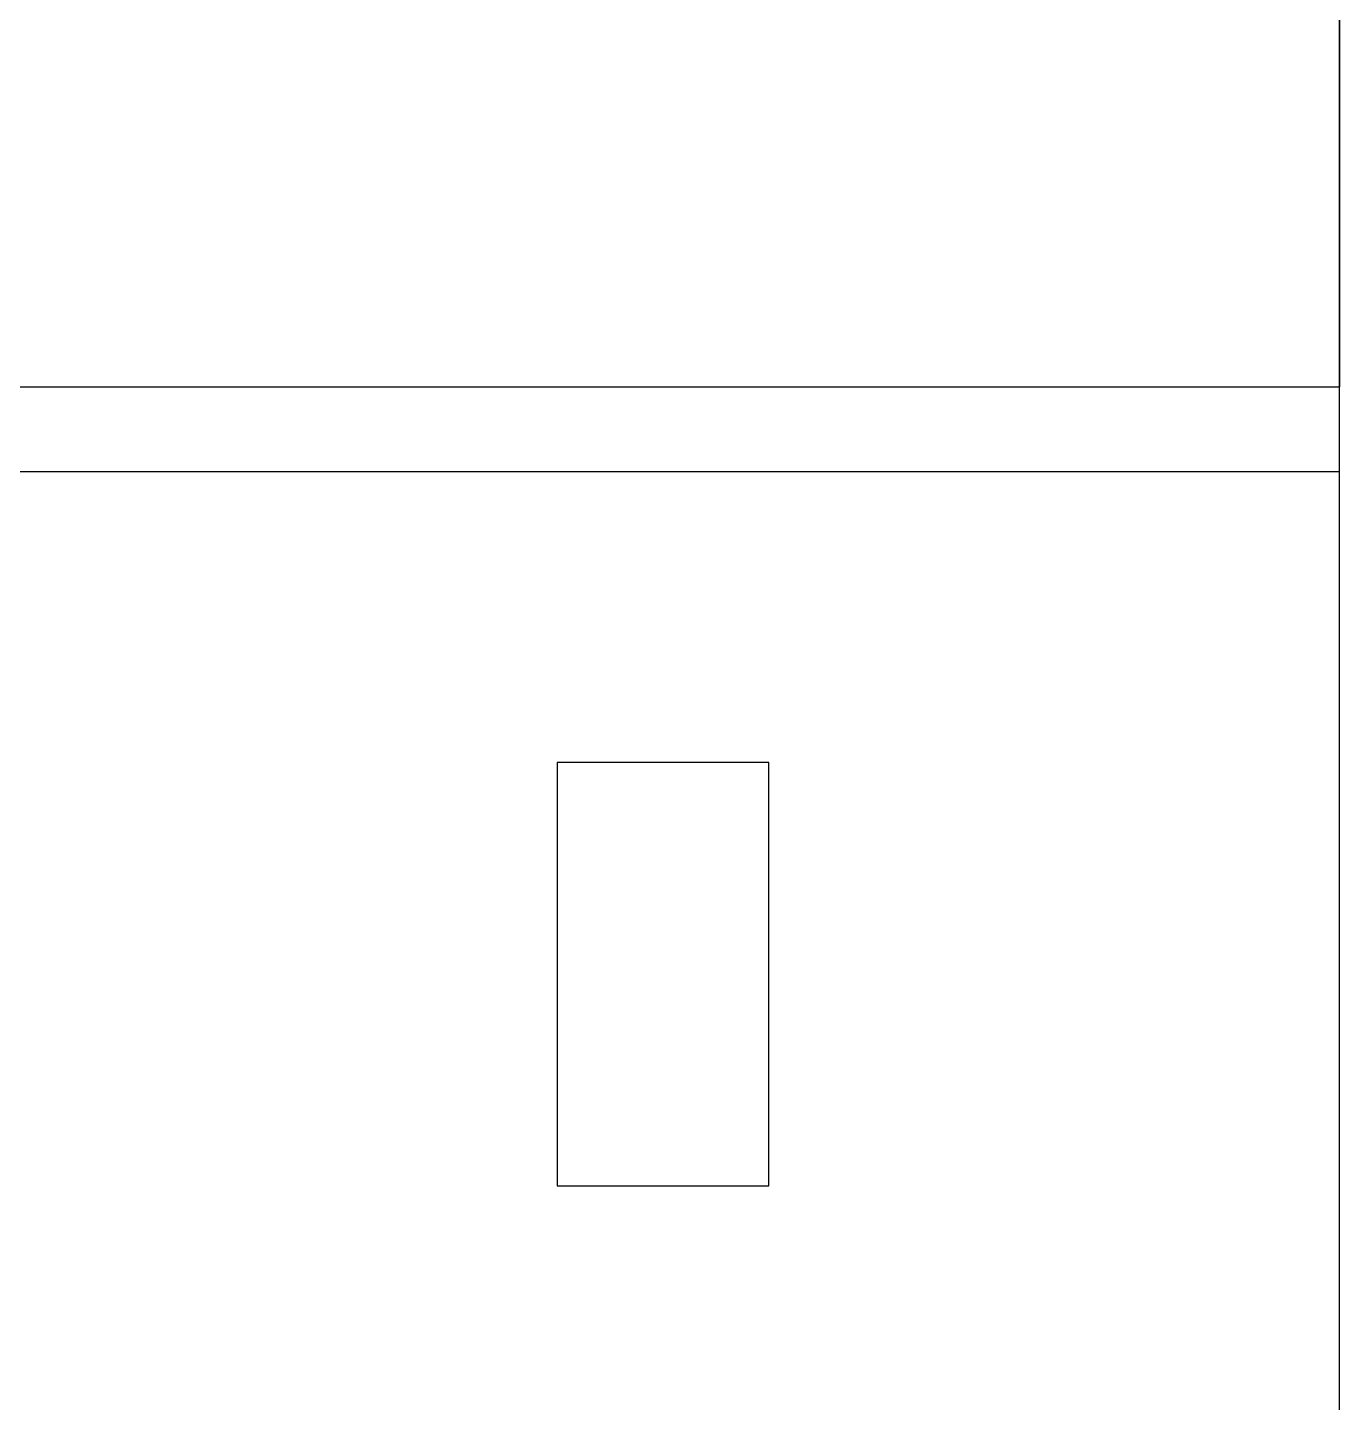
# Model space of a CAD drawing. Extents: x -19 to 297, y 0 to 420.
# Drawn here: x 232.42 to 240.17, y 288.52 to 296.64 of the extents above; entities that cross this region are included whole.
import ezdxf

# ---------------------------------------------------------------- set-up
doc = ezdxf.new("R2010")
doc.units = 0
doc.header["$MEASUREMENT"] = 0
doc.linetypes.add('K5LT_BASIC', pattern=[0])
doc.layers.add('Системный слой', color=7, linetype='Continuous')

# ---------------------------------------------------------------- blocks, each defined once
blk = doc.blocks.new('*U')
at = {"layer": 'Системный слой', "color": 5, "linetype": 'K5LT_BASIC'}
for p, q in [((236.7953, 292.2984), (235.5453, 292.2984)), ((235.5453, 292.2984), (235.5453, 289.7984)), ((236.7953, 289.7984), (236.7953, 292.2984)), ((235.5453, 289.7984), (236.7953, 289.7984))]:
    blk.add_line(p, q, dxfattribs=at)

msp = doc.modelspace()

# ---------------------------------------------------------------- linework, layer by layer
at = {"layer": 'Системный слой', "color": 5, "linetype": 'K5LT_BASIC'}
for p, q in [((240.1662, 272.019), (240.167, 369.7688)), ((240.1662, 309.019), (240.1662, 294.519)), ((226.1662, 294.519), (240.1662, 294.519)), ((226.1662, 294.019), (240.1662, 294.019))]:
    msp.add_line(p, q, dxfattribs=at)

# ---------------------------------------------------------------- block references
at = {"layer": 'Системный слой'}
msp.add_blockref('*U', (0, 0), dxfattribs=at)
msp.add_blockref('*U', (0, 0), dxfattribs=at)
msp.add_blockref('*U', (0, 0), dxfattribs=at)
msp.add_blockref('*U', (0, 0), dxfattribs=at)
msp.add_blockref('*U', (0, 0), dxfattribs=at)
msp.add_blockref('*U', (0, 0), dxfattribs=at)
msp.add_blockref('*U', (0, 0), dxfattribs=at)
msp.add_blockref('*U', (0, 0), dxfattribs=at)
msp.add_blockref('*U', (0, 0), dxfattribs=at)
msp.add_blockref('*U', (0, 0), dxfattribs=at)
msp.add_blockref('*U', (0, 0), dxfattribs=at)
msp.add_blockref('*U', (0, 0), dxfattribs=at)
msp.add_blockref('*U', (0, 0), dxfattribs=at)
msp.add_blockref('*U', (0, 0), dxfattribs=at)
msp.add_blockref('*U', (0, 0), dxfattribs=at)
msp.add_blockref('*U', (0, 0), dxfattribs=at)
msp.add_blockref('*U', (0, 0), dxfattribs=at)
msp.add_blockref('*U', (0, 0), dxfattribs=at)
msp.add_blockref('*U', (0, 0), dxfattribs=at)
msp.add_blockref('*U', (0, 0), dxfattribs=at)
msp.add_blockref('*U', (0, 0), dxfattribs=at)
msp.add_blockref('*U', (0, 0), dxfattribs=at)
msp.add_blockref('*U', (0, 0), dxfattribs=at)
msp.add_blockref('*U', (0, 0), dxfattribs=at)
msp.add_blockref('*U', (0, 0), dxfattribs=at)
msp.add_blockref('*U', (0, 0), dxfattribs=at)
msp.add_blockref('*U', (0, 0), dxfattribs=at)
msp.add_blockref('*U', (0, 0), dxfattribs=at)
msp.add_blockref('*U', (0, 0), dxfattribs=at)
msp.add_blockref('*U', (0, 0), dxfattribs=at)
msp.add_blockref('*U', (0, 0), dxfattribs=at)
msp.add_blockref('*U', (0, 0), dxfattribs=at)
msp.add_blockref('*U', (0, 0), dxfattribs=at)
msp.add_blockref('*U', (0, 0), dxfattribs=at)
msp.add_blockref('*U', (0, 0), dxfattribs=at)
msp.add_blockref('*U', (0, 0), dxfattribs=at)
msp.add_blockref('*U', (0, 0), dxfattribs=at)
msp.add_blockref('*U', (0, 0), dxfattribs=at)
msp.add_blockref('*U', (0, 0), dxfattribs=at)
msp.add_blockref('*U', (0, 0), dxfattribs=at)
msp.add_blockref('*U', (0, 0), dxfattribs=at)
msp.add_blockref('*U', (0, 0), dxfattribs=at)
msp.add_blockref('*U', (0, 0), dxfattribs=at)
msp.add_blockref('*U', (0, 0), dxfattribs=at)
msp.add_blockref('*U', (0, 0), dxfattribs=at)
msp.add_blockref('*U', (0, 0), dxfattribs=at)
msp.add_blockref('*U', (0, 0), dxfattribs=at)
msp.add_blockref('*U', (0, 0), dxfattribs=at)
msp.add_blockref('*U', (0, 0), dxfattribs=at)
msp.add_blockref('*U', (0, 0), dxfattribs=at)
msp.add_blockref('*U', (0, 0), dxfattribs=at)
msp.add_blockref('*U', (0, 0), dxfattribs=at)
msp.add_blockref('*U', (0, 0), dxfattribs=at)
msp.add_blockref('*U', (0, 0), dxfattribs=at)
msp.add_blockref('*U', (0, 0), dxfattribs=at)
msp.add_blockref('*U', (0, 0), dxfattribs=at)
msp.add_blockref('*U', (0, 0), dxfattribs=at)
msp.add_blockref('*U', (0, 0), dxfattribs=at)
msp.add_blockref('*U', (0, 0), dxfattribs=at)
msp.add_blockref('*U', (0, 0), dxfattribs=at)
msp.add_blockref('*U', (0, 0), dxfattribs=at)
msp.add_blockref('*U', (0, 0), dxfattribs=at)
msp.add_blockref('*U', (0, 0), dxfattribs=at)
msp.add_blockref('*U', (0, 0), dxfattribs=at)
msp.add_blockref('*U', (0, 0), dxfattribs=at)
msp.add_blockref('*U', (0, 0), dxfattribs=at)
msp.add_blockref('*U', (0, 0), dxfattribs=at)
msp.add_blockref('*U', (0, 0), dxfattribs=at)
msp.add_blockref('*U', (0, 0), dxfattribs=at)
msp.add_blockref('*U', (0, 0), dxfattribs=at)
msp.add_blockref('*U', (0, 0), dxfattribs=at)
msp.add_blockref('*U', (0, 0), dxfattribs=at)
msp.add_blockref('*U', (0, 0), dxfattribs=at)
msp.add_blockref('*U', (0, 0), dxfattribs=at)
msp.add_blockref('*U', (0, 0), dxfattribs=at)
msp.add_blockref('*U', (0, 0), dxfattribs=at)
msp.add_blockref('*U', (0, 0), dxfattribs=at)
msp.add_blockref('*U', (0, 0), dxfattribs=at)
msp.add_blockref('*U', (0, 0), dxfattribs=at)
msp.add_blockref('*U', (0, 0), dxfattribs=at)
msp.add_blockref('*U', (0, 0), dxfattribs=at)
msp.add_blockref('*U', (0, 0), dxfattribs=at)
msp.add_blockref('*U', (0, 0), dxfattribs=at)
msp.add_blockref('*U', (0, 0), dxfattribs=at)
msp.add_blockref('*U', (0, 0), dxfattribs=at)
msp.add_blockref('*U', (0, 0), dxfattribs=at)
msp.add_blockref('*U', (0, 0), dxfattribs=at)
msp.add_blockref('*U', (0, 0), dxfattribs=at)
msp.add_blockref('*U', (0, 0), dxfattribs=at)
msp.add_blockref('*U', (0, 0), dxfattribs=at)
msp.add_blockref('*U', (0, 0), dxfattribs=at)
msp.add_blockref('*U', (0, 0), dxfattribs=at)
msp.add_blockref('*U', (0, 0), dxfattribs=at)
msp.add_blockref('*U', (0, 0), dxfattribs=at)
msp.add_blockref('*U', (0, 0), dxfattribs=at)
msp.add_blockref('*U', (0, 0), dxfattribs=at)
msp.add_blockref('*U', (0, 0), dxfattribs=at)
msp.add_blockref('*U', (0, 0), dxfattribs=at)
msp.add_blockref('*U', (0, 0), dxfattribs=at)
msp.add_blockref('*U', (0, 0), dxfattribs=at)
msp.add_blockref('*U', (0, 0), dxfattribs=at)
msp.add_blockref('*U', (0, 0), dxfattribs=at)
msp.add_blockref('*U', (0, 0), dxfattribs=at)
msp.add_blockref('*U', (0, 0), dxfattribs=at)
msp.add_blockref('*U', (0, 0), dxfattribs=at)
msp.add_blockref('*U', (0, 0), dxfattribs=at)
msp.add_blockref('*U', (0, 0), dxfattribs=at)
msp.add_blockref('*U', (0, 0), dxfattribs=at)
msp.add_blockref('*U', (0, 0), dxfattribs=at)
msp.add_blockref('*U', (0, 0), dxfattribs=at)
msp.add_blockref('*U', (0, 0), dxfattribs=at)
msp.add_blockref('*U', (0, 0), dxfattribs=at)
msp.add_blockref('*U', (0, 0), dxfattribs=at)
msp.add_blockref('*U', (0, 0), dxfattribs=at)
msp.add_blockref('*U', (0, 0), dxfattribs=at)
msp.add_blockref('*U', (0, 0), dxfattribs=at)
msp.add_blockref('*U', (0, 0), dxfattribs=at)
msp.add_blockref('*U', (0, 0), dxfattribs=at)
msp.add_blockref('*U', (0, 0), dxfattribs=at)
msp.add_blockref('*U', (0, 0), dxfattribs=at)
msp.add_blockref('*U', (0, 0), dxfattribs=at)
msp.add_blockref('*U', (0, 0), dxfattribs=at)
msp.add_blockref('*U', (0, 0), dxfattribs=at)
msp.add_blockref('*U', (0, 0), dxfattribs=at)
msp.add_blockref('*U', (0, 0), dxfattribs=at)
msp.add_blockref('*U', (0, 0), dxfattribs=at)
msp.add_blockref('*U', (0, 0), dxfattribs=at)
msp.add_blockref('*U', (0, 0), dxfattribs=at)
msp.add_blockref('*U', (0, 0), dxfattribs=at)
msp.add_blockref('*U', (0, 0), dxfattribs=at)
msp.add_blockref('*U', (0, 0), dxfattribs=at)
msp.add_blockref('*U', (0, 0), dxfattribs=at)
msp.add_blockref('*U', (0, 0), dxfattribs=at)
msp.add_blockref('*U', (0, 0), dxfattribs=at)
msp.add_blockref('*U', (0, 0), dxfattribs=at)
msp.add_blockref('*U', (0, 0), dxfattribs=at)
msp.add_blockref('*U', (0, 0), dxfattribs=at)
msp.add_blockref('*U', (0, 0), dxfattribs=at)
msp.add_blockref('*U', (0, 0), dxfattribs=at)
msp.add_blockref('*U', (0, 0), dxfattribs=at)
msp.add_blockref('*U', (0, 0), dxfattribs=at)
msp.add_blockref('*U', (0, 0), dxfattribs=at)
msp.add_blockref('*U', (0, 0), dxfattribs=at)
msp.add_blockref('*U', (0, 0), dxfattribs=at)
msp.add_blockref('*U', (0, 0), dxfattribs=at)
msp.add_blockref('*U', (0, 0), dxfattribs=at)
msp.add_blockref('*U', (0, 0), dxfattribs=at)
msp.add_blockref('*U', (0, 0), dxfattribs=at)
msp.add_blockref('*U', (0, 0), dxfattribs=at)
msp.add_blockref('*U', (0, 0), dxfattribs=at)
msp.add_blockref('*U', (0, 0), dxfattribs=at)
msp.add_blockref('*U', (0, 0), dxfattribs=at)
msp.add_blockref('*U', (0, 0), dxfattribs=at)
msp.add_blockref('*U', (0, 0), dxfattribs=at)
msp.add_blockref('*U', (0, 0), dxfattribs=at)
msp.add_blockref('*U', (0, 0), dxfattribs=at)
msp.add_blockref('*U', (0, 0), dxfattribs=at)
msp.add_blockref('*U', (0, 0), dxfattribs=at)
msp.add_blockref('*U', (0, 0), dxfattribs=at)
msp.add_blockref('*U', (0, 0), dxfattribs=at)
msp.add_blockref('*U', (0, 0), dxfattribs=at)
msp.add_blockref('*U', (0, 0), dxfattribs=at)
msp.add_blockref('*U', (0, 0), dxfattribs=at)
msp.add_blockref('*U', (0, 0), dxfattribs=at)
msp.add_blockref('*U', (0, 0), dxfattribs=at)
msp.add_blockref('*U', (0, 0), dxfattribs=at)
msp.add_blockref('*U', (0, 0), dxfattribs=at)
msp.add_blockref('*U', (0, 0), dxfattribs=at)
msp.add_blockref('*U', (0, 0), dxfattribs=at)
msp.add_blockref('*U', (0, 0), dxfattribs=at)
msp.add_blockref('*U', (0, 0), dxfattribs=at)
msp.add_blockref('*U', (0, 0), dxfattribs=at)
msp.add_blockref('*U', (0, 0), dxfattribs=at)
msp.add_blockref('*U', (0, 0), dxfattribs=at)
msp.add_blockref('*U', (0, 0), dxfattribs=at)
msp.add_blockref('*U', (0, 0), dxfattribs=at)
msp.add_blockref('*U', (0, 0), dxfattribs=at)
msp.add_blockref('*U', (0, 0), dxfattribs=at)
msp.add_blockref('*U', (0, 0), dxfattribs=at)
msp.add_blockref('*U', (0, 0), dxfattribs=at)
msp.add_blockref('*U', (0, 0), dxfattribs=at)
msp.add_blockref('*U', (0, 0), dxfattribs=at)
msp.add_blockref('*U', (0, 0), dxfattribs=at)
msp.add_blockref('*U', (0, 0), dxfattribs=at)
msp.add_blockref('*U', (0, 0), dxfattribs=at)
msp.add_blockref('*U', (0, 0), dxfattribs=at)
msp.add_blockref('*U', (0, 0), dxfattribs=at)
msp.add_blockref('*U', (0, 0), dxfattribs=at)
msp.add_blockref('*U', (0, 0), dxfattribs=at)
msp.add_blockref('*U', (0, 0), dxfattribs=at)
msp.add_blockref('*U', (0, 0), dxfattribs=at)
msp.add_blockref('*U', (0, 0), dxfattribs=at)
msp.add_blockref('*U', (0, 0), dxfattribs=at)
msp.add_blockref('*U', (0, 0), dxfattribs=at)
msp.add_blockref('*U', (0, 0), dxfattribs=at)
msp.add_blockref('*U', (0, 0), dxfattribs=at)
msp.add_blockref('*U', (0, 0), dxfattribs=at)
msp.add_blockref('*U', (0, 0), dxfattribs=at)
msp.add_blockref('*U', (0, 0), dxfattribs=at)
msp.add_blockref('*U', (0, 0), dxfattribs=at)
msp.add_blockref('*U', (0, 0), dxfattribs=at)
msp.add_blockref('*U', (0, 0), dxfattribs=at)
msp.add_blockref('*U', (0, 0), dxfattribs=at)
msp.add_blockref('*U', (0, 0), dxfattribs=at)
msp.add_blockref('*U', (0, 0), dxfattribs=at)
msp.add_blockref('*U', (0, 0), dxfattribs=at)
msp.add_blockref('*U', (0, 0), dxfattribs=at)
msp.add_blockref('*U', (0, 0), dxfattribs=at)
msp.add_blockref('*U', (0, 0), dxfattribs=at)
msp.add_blockref('*U', (0, 0), dxfattribs=at)
msp.add_blockref('*U', (0, 0), dxfattribs=at)
msp.add_blockref('*U', (0, 0), dxfattribs=at)
msp.add_blockref('*U', (0, 0), dxfattribs=at)
msp.add_blockref('*U', (0, 0), dxfattribs=at)
msp.add_blockref('*U', (0, 0), dxfattribs=at)
msp.add_blockref('*U', (0, 0), dxfattribs=at)
msp.add_blockref('*U', (0, 0), dxfattribs=at)
msp.add_blockref('*U', (0, 0), dxfattribs=at)
msp.add_blockref('*U', (0, 0), dxfattribs=at)
msp.add_blockref('*U', (0, 0), dxfattribs=at)
msp.add_blockref('*U', (0, 0), dxfattribs=at)
msp.add_blockref('*U', (0, 0), dxfattribs=at)
msp.add_blockref('*U', (0, 0), dxfattribs=at)
msp.add_blockref('*U', (0, 0), dxfattribs=at)
msp.add_blockref('*U', (0, 0), dxfattribs=at)
msp.add_blockref('*U', (0, 0), dxfattribs=at)
msp.add_blockref('*U', (0, 0), dxfattribs=at)
msp.add_blockref('*U', (0, 0), dxfattribs=at)
msp.add_blockref('*U', (0, 0), dxfattribs=at)
msp.add_blockref('*U', (0, 0), dxfattribs=at)
msp.add_blockref('*U', (0, 0), dxfattribs=at)
msp.add_blockref('*U', (0, 0), dxfattribs=at)
msp.add_blockref('*U', (0, 0), dxfattribs=at)
msp.add_blockref('*U', (0, 0), dxfattribs=at)
msp.add_blockref('*U', (0, 0), dxfattribs=at)
msp.add_blockref('*U', (0, 0), dxfattribs=at)
msp.add_blockref('*U', (0, 0), dxfattribs=at)
msp.add_blockref('*U', (0, 0), dxfattribs=at)
msp.add_blockref('*U', (0, 0), dxfattribs=at)
msp.add_blockref('*U', (0, 0), dxfattribs=at)
msp.add_blockref('*U', (0, 0), dxfattribs=at)
msp.add_blockref('*U', (0, 0), dxfattribs=at)
msp.add_blockref('*U', (0, 0), dxfattribs=at)
msp.add_blockref('*U', (0, 0), dxfattribs=at)
msp.add_blockref('*U', (0, 0), dxfattribs=at)
msp.add_blockref('*U', (0, 0), dxfattribs=at)
msp.add_blockref('*U', (0, 0), dxfattribs=at)
msp.add_blockref('*U', (0, 0), dxfattribs=at)
msp.add_blockref('*U', (0, 0), dxfattribs=at)
msp.add_blockref('*U', (0, 0), dxfattribs=at)
msp.add_blockref('*U', (0, 0), dxfattribs=at)
msp.add_blockref('*U', (0, 0), dxfattribs=at)
msp.add_blockref('*U', (0, 0), dxfattribs=at)
msp.add_blockref('*U', (0, 0), dxfattribs=at)
msp.add_blockref('*U', (0, 0), dxfattribs=at)
msp.add_blockref('*U', (0, 0), dxfattribs=at)
msp.add_blockref('*U', (0, 0), dxfattribs=at)
msp.add_blockref('*U', (0, 0), dxfattribs=at)
msp.add_blockref('*U', (0, 0), dxfattribs=at)
msp.add_blockref('*U', (0, 0), dxfattribs=at)
msp.add_blockref('*U', (0, 0), dxfattribs=at)
msp.add_blockref('*U', (0, 0), dxfattribs=at)
msp.add_blockref('*U', (0, 0), dxfattribs=at)
msp.add_blockref('*U', (0, 0), dxfattribs=at)
msp.add_blockref('*U', (0, 0), dxfattribs=at)
msp.add_blockref('*U', (0, 0), dxfattribs=at)
msp.add_blockref('*U', (0, 0), dxfattribs=at)
msp.add_blockref('*U', (0, 0), dxfattribs=at)
msp.add_blockref('*U', (0, 0), dxfattribs=at)
msp.add_blockref('*U', (0, 0), dxfattribs=at)
msp.add_blockref('*U', (0, 0), dxfattribs=at)
msp.add_blockref('*U', (0, 0), dxfattribs=at)
msp.add_blockref('*U', (0, 0), dxfattribs=at)
msp.add_blockref('*U', (0, 0), dxfattribs=at)
msp.add_blockref('*U', (0, 0), dxfattribs=at)
msp.add_blockref('*U', (0, 0), dxfattribs=at)
msp.add_blockref('*U', (0, 0), dxfattribs=at)
msp.add_blockref('*U', (0, 0), dxfattribs=at)
msp.add_blockref('*U', (0, 0), dxfattribs=at)
msp.add_blockref('*U', (0, 0), dxfattribs=at)
msp.add_blockref('*U', (0, 0), dxfattribs=at)
msp.add_blockref('*U', (0, 0), dxfattribs=at)
msp.add_blockref('*U', (0, 0), dxfattribs=at)
msp.add_blockref('*U', (0, 0), dxfattribs=at)
msp.add_blockref('*U', (0, 0), dxfattribs=at)
msp.add_blockref('*U', (0, 0), dxfattribs=at)
msp.add_blockref('*U', (0, 0), dxfattribs=at)
msp.add_blockref('*U', (0, 0), dxfattribs=at)
msp.add_blockref('*U', (0, 0), dxfattribs=at)
msp.add_blockref('*U', (0, 0), dxfattribs=at)
msp.add_blockref('*U', (0, 0), dxfattribs=at)
msp.add_blockref('*U', (0, 0), dxfattribs=at)
msp.add_blockref('*U', (0, 0), dxfattribs=at)
msp.add_blockref('*U', (0, 0), dxfattribs=at)
msp.add_blockref('*U', (0, 0), dxfattribs=at)
msp.add_blockref('*U', (0, 0), dxfattribs=at)
msp.add_blockref('*U', (0, 0), dxfattribs=at)
msp.add_blockref('*U', (0, 0), dxfattribs=at)
msp.add_blockref('*U', (0, 0), dxfattribs=at)
msp.add_blockref('*U', (0, 0), dxfattribs=at)
msp.add_blockref('*U', (0, 0), dxfattribs=at)
msp.add_blockref('*U', (0, 0), dxfattribs=at)
msp.add_blockref('*U', (0, 0), dxfattribs=at)
msp.add_blockref('*U', (0, 0), dxfattribs=at)
msp.add_blockref('*U', (0, 0), dxfattribs=at)
msp.add_blockref('*U', (0, 0), dxfattribs=at)
msp.add_blockref('*U', (0, 0), dxfattribs=at)
msp.add_blockref('*U', (0, 0), dxfattribs=at)
msp.add_blockref('*U', (0, 0), dxfattribs=at)
msp.add_blockref('*U', (0, 0), dxfattribs=at)
msp.add_blockref('*U', (0, 0), dxfattribs=at)
msp.add_blockref('*U', (0, 0), dxfattribs=at)
msp.add_blockref('*U', (0, 0), dxfattribs=at)
msp.add_blockref('*U', (0, 0), dxfattribs=at)
msp.add_blockref('*U', (0, 0), dxfattribs=at)
msp.add_blockref('*U', (0, 0), dxfattribs=at)
msp.add_blockref('*U', (0, 0), dxfattribs=at)
msp.add_blockref('*U', (0, 0), dxfattribs=at)
msp.add_blockref('*U', (0, 0), dxfattribs=at)
msp.add_blockref('*U', (0, 0), dxfattribs=at)
msp.add_blockref('*U', (0, 0), dxfattribs=at)
msp.add_blockref('*U', (0, 0), dxfattribs=at)
msp.add_blockref('*U', (0, 0), dxfattribs=at)
msp.add_blockref('*U', (0, 0), dxfattribs=at)
msp.add_blockref('*U', (0, 0), dxfattribs=at)
msp.add_blockref('*U', (0, 0), dxfattribs=at)
msp.add_blockref('*U', (0, 0), dxfattribs=at)
msp.add_blockref('*U', (0, 0), dxfattribs=at)
msp.add_blockref('*U', (0, 0), dxfattribs=at)
msp.add_blockref('*U', (0, 0), dxfattribs=at)
msp.add_blockref('*U', (0, 0), dxfattribs=at)
msp.add_blockref('*U', (0, 0), dxfattribs=at)
msp.add_blockref('*U', (0, 0), dxfattribs=at)
msp.add_blockref('*U', (0, 0), dxfattribs=at)
msp.add_blockref('*U', (0, 0), dxfattribs=at)
msp.add_blockref('*U', (0, 0), dxfattribs=at)
msp.add_blockref('*U', (0, 0), dxfattribs=at)
msp.add_blockref('*U', (0, 0), dxfattribs=at)
msp.add_blockref('*U', (0, 0), dxfattribs=at)
msp.add_blockref('*U', (0, 0), dxfattribs=at)
msp.add_blockref('*U', (0, 0), dxfattribs=at)
msp.add_blockref('*U', (0, 0), dxfattribs=at)
msp.add_blockref('*U', (0, 0), dxfattribs=at)
msp.add_blockref('*U', (0, 0), dxfattribs=at)
msp.add_blockref('*U', (0, 0), dxfattribs=at)
msp.add_blockref('*U', (0, 0), dxfattribs=at)
msp.add_blockref('*U', (0, 0), dxfattribs=at)
msp.add_blockref('*U', (0, 0), dxfattribs=at)
msp.add_blockref('*U', (0, 0), dxfattribs=at)
msp.add_blockref('*U', (0, 0), dxfattribs=at)
msp.add_blockref('*U', (0, 0), dxfattribs=at)
msp.add_blockref('*U', (0, 0), dxfattribs=at)
msp.add_blockref('*U', (0, 0), dxfattribs=at)
msp.add_blockref('*U', (0, 0), dxfattribs=at)
msp.add_blockref('*U', (0, 0), dxfattribs=at)
msp.add_blockref('*U', (0, 0), dxfattribs=at)
msp.add_blockref('*U', (0, 0), dxfattribs=at)
msp.add_blockref('*U', (0, 0), dxfattribs=at)
msp.add_blockref('*U', (0, 0), dxfattribs=at)
msp.add_blockref('*U', (0, 0), dxfattribs=at)
msp.add_blockref('*U', (0, 0), dxfattribs=at)
msp.add_blockref('*U', (0, 0), dxfattribs=at)
msp.add_blockref('*U', (0, 0), dxfattribs=at)
msp.add_blockref('*U', (0, 0), dxfattribs=at)
msp.add_blockref('*U', (0, 0), dxfattribs=at)
msp.add_blockref('*U', (0, 0), dxfattribs=at)
msp.add_blockref('*U', (0, 0), dxfattribs=at)
msp.add_blockref('*U', (0, 0), dxfattribs=at)
msp.add_blockref('*U', (0, 0), dxfattribs=at)
msp.add_blockref('*U', (0, 0), dxfattribs=at)
msp.add_blockref('*U', (0, 0), dxfattribs=at)
msp.add_blockref('*U', (0, 0), dxfattribs=at)
msp.add_blockref('*U', (0, 0), dxfattribs=at)
msp.add_blockref('*U', (0, 0), dxfattribs=at)
msp.add_blockref('*U', (0, 0), dxfattribs=at)
msp.add_blockref('*U', (0, 0), dxfattribs=at)
msp.add_blockref('*U', (0, 0), dxfattribs=at)
msp.add_blockref('*U', (0, 0), dxfattribs=at)
msp.add_blockref('*U', (0, 0), dxfattribs=at)
msp.add_blockref('*U', (0, 0), dxfattribs=at)
msp.add_blockref('*U', (0, 0), dxfattribs=at)
msp.add_blockref('*U', (0, 0), dxfattribs=at)
msp.add_blockref('*U', (0, 0), dxfattribs=at)
msp.add_blockref('*U', (0, 0), dxfattribs=at)
msp.add_blockref('*U', (0, 0), dxfattribs=at)
msp.add_blockref('*U', (0, 0), dxfattribs=at)
msp.add_blockref('*U', (0, 0), dxfattribs=at)
msp.add_blockref('*U', (0, 0), dxfattribs=at)
msp.add_blockref('*U', (0, 0), dxfattribs=at)
msp.add_blockref('*U', (0, 0), dxfattribs=at)
msp.add_blockref('*U', (0, 0), dxfattribs=at)
msp.add_blockref('*U', (0, 0), dxfattribs=at)
msp.add_blockref('*U', (0, 0), dxfattribs=at)
msp.add_blockref('*U', (0, 0), dxfattribs=at)
msp.add_blockref('*U', (0, 0), dxfattribs=at)
msp.add_blockref('*U', (0, 0), dxfattribs=at)
msp.add_blockref('*U', (0, 0), dxfattribs=at)
msp.add_blockref('*U', (0, 0), dxfattribs=at)
msp.add_blockref('*U', (0, 0), dxfattribs=at)
msp.add_blockref('*U', (0, 0), dxfattribs=at)
msp.add_blockref('*U', (0, 0), dxfattribs=at)
msp.add_blockref('*U', (0, 0), dxfattribs=at)
msp.add_blockref('*U', (0, 0), dxfattribs=at)
msp.add_blockref('*U', (0, 0), dxfattribs=at)
msp.add_blockref('*U', (0, 0), dxfattribs=at)
msp.add_blockref('*U', (0, 0), dxfattribs=at)
msp.add_blockref('*U', (0, 0), dxfattribs=at)
msp.add_blockref('*U', (0, 0), dxfattribs=at)
msp.add_blockref('*U', (0, 0), dxfattribs=at)
msp.add_blockref('*U', (0, 0), dxfattribs=at)
msp.add_blockref('*U', (0, 0), dxfattribs=at)
msp.add_blockref('*U', (0, 0), dxfattribs=at)
msp.add_blockref('*U', (0, 0), dxfattribs=at)
msp.add_blockref('*U', (0, 0), dxfattribs=at)
msp.add_blockref('*U', (0, 0), dxfattribs=at)
msp.add_blockref('*U', (0, 0), dxfattribs=at)
msp.add_blockref('*U', (0, 0), dxfattribs=at)
msp.add_blockref('*U', (0, 0), dxfattribs=at)
msp.add_blockref('*U', (0, 0), dxfattribs=at)
msp.add_blockref('*U', (0, 0), dxfattribs=at)
msp.add_blockref('*U', (0, 0), dxfattribs=at)
msp.add_blockref('*U', (0, 0), dxfattribs=at)
msp.add_blockref('*U', (0, 0), dxfattribs=at)
msp.add_blockref('*U', (0, 0), dxfattribs=at)
msp.add_blockref('*U', (0, 0), dxfattribs=at)
msp.add_blockref('*U', (0, 0), dxfattribs=at)
msp.add_blockref('*U', (0, 0), dxfattribs=at)
msp.add_blockref('*U', (0, 0), dxfattribs=at)
msp.add_blockref('*U', (0, 0), dxfattribs=at)
msp.add_blockref('*U', (0, 0), dxfattribs=at)
msp.add_blockref('*U', (0, 0), dxfattribs=at)
msp.add_blockref('*U', (0, 0), dxfattribs=at)
msp.add_blockref('*U', (0, 0), dxfattribs=at)
msp.add_blockref('*U', (0, 0), dxfattribs=at)
msp.add_blockref('*U', (0, 0), dxfattribs=at)
msp.add_blockref('*U', (0, 0), dxfattribs=at)
msp.add_blockref('*U', (0, 0), dxfattribs=at)
msp.add_blockref('*U', (0, 0), dxfattribs=at)
msp.add_blockref('*U', (0, 0), dxfattribs=at)
msp.add_blockref('*U', (0, 0), dxfattribs=at)
msp.add_blockref('*U', (0, 0), dxfattribs=at)
msp.add_blockref('*U', (0, 0), dxfattribs=at)
msp.add_blockref('*U', (0, 0), dxfattribs=at)
msp.add_blockref('*U', (0, 0), dxfattribs=at)
msp.add_blockref('*U', (0, 0), dxfattribs=at)
msp.add_blockref('*U', (0, 0), dxfattribs=at)
msp.add_blockref('*U', (0, 0), dxfattribs=at)
msp.add_blockref('*U', (0, 0), dxfattribs=at)
msp.add_blockref('*U', (0, 0), dxfattribs=at)
msp.add_blockref('*U', (0, 0), dxfattribs=at)

doc.saveas('drawing.dxf')
